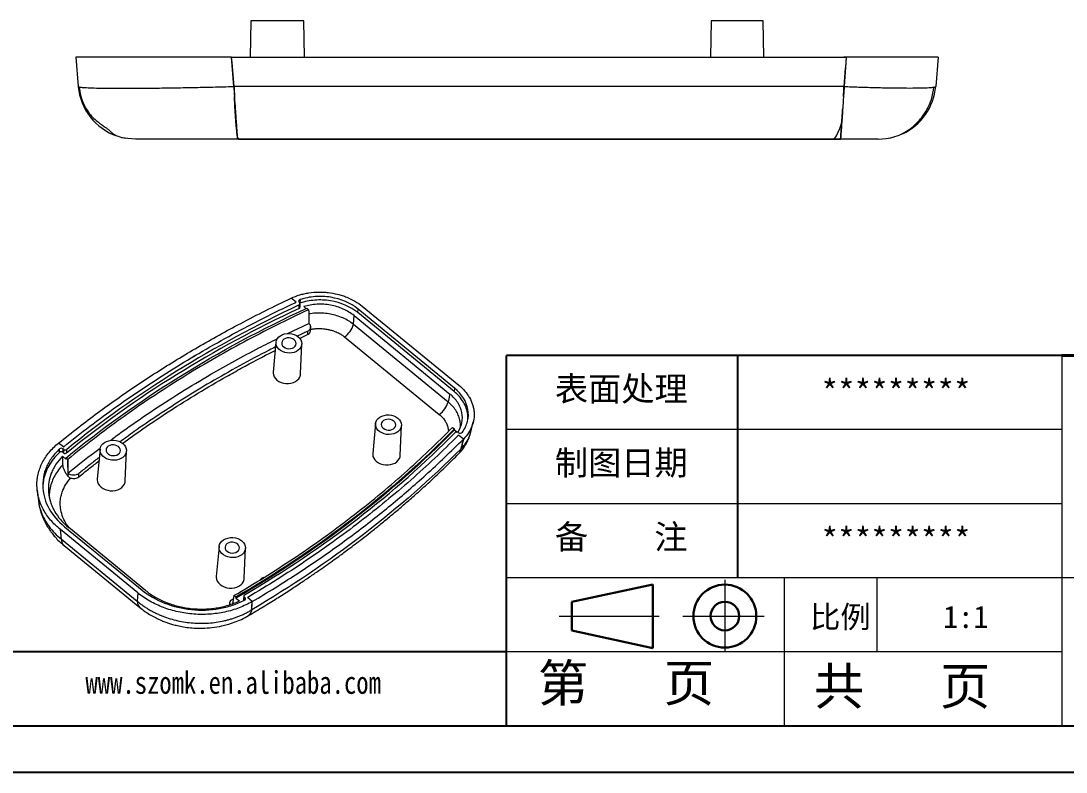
# Model space of a CAD drawing. Header units: inches. Extents: x 2768 to 3285, y 323 to 492.
# Drawn here: x 2815.3 to 2905.9, y 323.4 to 388.5 of the extents above; entities that cross this region are included whole.
import ezdxf

# ---------------------------------------------------------------- set-up
doc = ezdxf.new("R2010")
doc.units = ezdxf.units.IN
doc.linetypes.add('CENTER2', pattern=[28.575, 19.05, -3.175, 3.175, -3.175])
doc.layers.add('文字', color=81, linetype='Continuous')
for name, color, linetype, lineweight in [('粗实线', 7, 'Continuous', 30), ('细实线', 3, 'Continuous', 9), ('细点划线', 2, 'CENTER2', 9)]:
    doc.layers.add(name, color=color, linetype=linetype, lineweight=lineweight)
doc.styles.get("Standard").update_dxf_attribs({"font": 'txt', "bigfont": 'gbcbig.shx'})
doc.styles.add('宋体', font='', dxfattribs={"width": 0.8, "height": 3.5})
doc.styles.get('宋体').set_extended_font_data('SimSun')

msp = doc.modelspace()

# ---------------------------------------------------------------- linework, layer by layer
at = {"color": 7, "linetype": 'Continuous', "lineweight": 15}
for p, q in [((2835.233, 388.548), (2835.178, 385.398)), ((2839.833, 388.548), (2835.233, 388.548)), ((2839.888, 385.398), (2839.833, 388.548)), ((2875.149, 388.548), (2875.094, 385.398)), ((2879.649, 388.548), (2875.149, 388.548)), ((2879.704, 385.398), (2879.649, 388.548)), ((2820.037, 385.398), (2820.258, 382.862)), ((2833.741, 382.861), (2833.563, 385.398)), ((2833.596, 384.934), (2833.564, 385.398)), ((2886.864, 385.398), (2886.686, 382.861)), ((2886.864, 385.398), (2886.799, 384.48)), ((2894.837, 385.398), (2894.615, 382.862)), ((2833.79, 382.862), (2833.596, 384.934)), ((2833.741, 382.861), (2833.596, 384.934)), ((2886.799, 384.48), (2886.652, 382.862)), ((2886.686, 382.861), (2886.799, 384.48)), ((2820.258, 382.862), (2820.349, 382.827)), ((2834.153, 378.302), (2834.152, 378.302)), ((2839.148, 364.158), (2838.724, 364.505)), ((2838.724, 364.505), (2838.724, 364.505)), ((2839.405, 363.619), (2839.416, 363.925)), ((2839.414, 364.156), (2839.456, 364.116)), ((2839.49, 363.735), (2839.494, 364.031)), ((2839.821, 363.784), (2840.009, 363.614)), ((2840.086, 363.65), (2840.233, 363.517)), ((2844.493, 363.256), (2844.524, 363.56)), ((2852.89, 356.72), (2844.524, 363.56)), ((2844.887, 363.811), (2853.253, 356.971)), ((2844.12, 362.246), (2844.177, 362.997)), ((2844.177, 362.997), (2852.489, 356.201)), ((2852.858, 356.416), (2844.493, 363.256)), ((2838.408, 361.432), (2840.259, 362.321)), ((2840.409, 361.738), (2840.404, 362.022)), ((2844.12, 362.246), (2852.329, 355.534)), ((2839.46, 361.018), (2840.131, 361.347)), ((2840.126, 361.631), (2840.131, 361.347)), ((2843.36, 361.149), (2851.569, 354.436)), ((2837.408, 360.689), (2837.165, 358.101)), ((2839.547, 357.94), (2839.653, 360.538)), ((2852.489, 356.201), (2852.329, 355.534)), ((2852.89, 356.72), (2852.858, 356.416)), ((2846.04, 353.632), (2845.797, 351.043)), ((2848.179, 350.882), (2848.285, 353.48)), ((2854.308, 352.902), (2854.517, 353.776)), ((2852.726, 353.302), (2852.89, 353.181)), ((2852.883, 353.082), (2852.89, 353.181)), ((2852.883, 353.082), (2853.12, 352.906)), ((2853.205, 352.873), (2853.255, 352.839)), ((2853.66, 352.292), (2853.236, 352.639)), ((2818.969, 351.607), (2818.552, 351.948)), ((2853.592, 351.995), (2853.463, 351.46)), ((2853.66, 352.292), (2853.592, 351.995)), ((2818.626, 351.135), (2818.633, 351.438)), ((2818.928, 351.455), (2818.897, 351.15)), ((2818.988, 351.088), (2818.897, 351.15)), ((2818.907, 350.803), (2819.184, 350.553)), ((2819.019, 351.392), (2818.928, 351.455)), ((2819.019, 351.392), (2818.988, 351.088)), ((2819.256, 351.092), (2819.264, 351.396)), ((2822.147, 351.421), (2821.904, 348.832)), ((2824.335, 348.668), (2824.442, 351.266)), ((2819.184, 350.553), (2819.191, 350.651)), ((2819.337, 350.519), (2819.191, 350.651)), ((2819.337, 350.519), (2819.368, 349.082)), ((2820.307, 349.015), (2820.301, 349.298)), ((2816.703, 347.856), (2816.805, 346.959)), ((2816.82, 346.96), (2816.823, 346.934)), ((2825.429, 338.952), (2818.71, 344.445)), ((2818.805, 343.61), (2818.71, 344.445)), ((2819.073, 344.697), (2825.792, 339.203)), ((2826.096, 339.177), (2819.437, 344.622)), ((2818.805, 343.61), (2825.382, 338.233)), ((2819.03, 343.062), (2825.607, 337.685)), ((2832.471, 342.979), (2832.227, 340.391)), ((2834.659, 340.227), (2834.765, 342.825)), ((2825.429, 338.952), (2825.382, 338.233)), ((2833.405, 338.108), (2833.373, 337.926)), ((2833.627, 338.402), (2833.719, 338.457)), ((2833.937, 338.593), (2833.774, 338.714)), ((2833.937, 338.593), (2833.931, 338.495)), ((2833.931, 338.495), (2834.239, 338.267)), ((2834.617, 338.702), (2834.582, 338.408)), ((2834.623, 338.304), (2834.655, 338.606)), ((2834.731, 338.533), (2834.655, 338.606)), ((2835.353, 338.21), (2834.936, 338.551)), ((2835.308, 337.492), (2835.341, 338.077)), ((2835.341, 338.077), (2835.353, 338.21)), ((2835.009, 336.978), (2835.032, 336.992))]:
    msp.add_line(p, q, dxfattribs=at)
at = {"color": 8, "linetype": 'Continuous', "lineweight": 15}
for p, q in [((2839.494, 364.387), (2839.48, 364.085)), ((2833.655, 338.03), (2833.774, 338.714)), ((2834.731, 338.533), (2834.709, 338.327)), ((2835.027, 336.989), (2835.009, 336.978))]:
    msp.add_line(p, q, dxfattribs=at)
for p, q in [((2905.55, 359.531), (2857.403, 359.531)), ((2857.403, 327.433), (2857.403, 359.531)), ((2877.464, 340.272), (2877.464, 359.531)), ((2857.403, 333.853), (2773.696, 333.853)), ((2773.696, 327.433), (3001.844, 327.433)), ((2767.529, 323.421), (3005.856, 323.421)), ((2767.529, 323.421), (2877.865, 323.421))]:
    msp.add_line(p, q)
at = {"color": 7, "linetype": 'Continuous', "lineweight": 15, "flags": 128}
for points in [[(2825.239, 378.298), (2824.567, 378.343), (2824.132, 378.422)], [(2889.634, 378.298), (2890.306, 378.343), (2890.746, 378.423)], [(2839.494, 364.387), (2839.453, 364.371), (2839.419, 364.349), (2839.393, 364.321), (2839.377, 364.289), (2839.37, 364.255), (2839.375, 364.22), (2839.39, 364.186), (2839.414, 364.156)], [(2840.24, 363.511), (2840.244, 363.29), (2840.248, 363.069), (2840.253, 362.695), (2840.259, 362.321)], [(2839.342, 361.159), (2839.474, 361.029), (2839.572, 360.883), (2839.633, 360.726), (2839.653, 360.565), (2839.633, 360.406), (2839.574, 360.253), (2839.476, 360.112), (2839.344, 359.989), (2839.183, 359.888), (2838.998, 359.813), (2838.796, 359.766), (2838.585, 359.749), (2838.371, 359.762), (2838.164, 359.806), (2837.969, 359.878), (2837.795, 359.977), (2837.647, 360.098), (2837.531, 360.236), (2837.452, 360.388), (2837.411, 360.548), (2837.411, 360.709), (2837.451, 360.866), (2837.53, 361.013), (2837.645, 361.146), (2837.792, 361.258), (2837.966, 361.347), (2838.16, 361.408), (2838.368, 361.44), (2838.581, 361.442), (2838.793, 361.413), (2838.995, 361.355), (2839.18, 361.269), (2839.342, 361.159)], [(2838.981, 360.909), (2838.854, 360.99), (2838.705, 361.044), (2838.543, 361.067), (2838.381, 361.059), (2838.229, 361.019), (2838.098, 360.95), (2837.996, 360.857), (2837.93, 360.746), (2837.905, 360.626), (2837.923, 360.503), (2837.982, 360.386), (2838.078, 360.285), (2838.205, 360.204), (2838.355, 360.15), (2838.516, 360.126), (2838.678, 360.135), (2838.83, 360.175), (2838.961, 360.244), (2839.063, 360.337), (2839.129, 360.447), (2839.154, 360.568), (2839.136, 360.691), (2839.077, 360.807), (2838.981, 360.909)], [(2837.165, 358.101), (2837.162, 358.016), (2837.188, 357.85), (2837.253, 357.69), (2837.356, 357.54), (2837.493, 357.406), (2837.659, 357.292), (2837.849, 357.203), (2838.056, 357.14), (2838.273, 357.107), (2838.493, 357.105), (2838.709, 357.133), (2838.912, 357.191), (2839.096, 357.276), (2839.255, 357.386), (2839.384, 357.517), (2839.477, 357.665), (2839.532, 357.824), (2839.547, 357.94)], [(2847.974, 354.101), (2848.106, 353.971), (2848.204, 353.825), (2848.265, 353.669), (2848.285, 353.508), (2848.265, 353.348), (2848.205, 353.195), (2848.108, 353.054), (2847.976, 352.931), (2847.815, 352.83), (2847.63, 352.755), (2847.428, 352.708), (2847.217, 352.691), (2847.003, 352.704), (2846.795, 352.748), (2846.601, 352.821), (2846.427, 352.919), (2846.279, 353.04), (2846.163, 353.179), (2846.083, 353.33), (2846.043, 353.49), (2846.042, 353.651), (2846.082, 353.808), (2846.162, 353.955), (2846.277, 354.088), (2846.424, 354.2), (2846.598, 354.289), (2846.792, 354.35), (2847, 354.383), (2847.213, 354.384), (2847.425, 354.355), (2847.627, 354.297), (2847.812, 354.211), (2847.974, 354.101)], [(2847.613, 353.851), (2847.485, 353.932), (2847.336, 353.986), (2847.175, 354.009), (2847.013, 354.001), (2846.861, 353.961), (2846.73, 353.892), (2846.628, 353.799), (2846.562, 353.688), (2846.537, 353.568), (2846.555, 353.445), (2846.614, 353.329), (2846.71, 353.227), (2846.837, 353.146), (2846.986, 353.092), (2847.147, 353.069), (2847.309, 353.077), (2847.461, 353.117), (2847.593, 353.186), (2847.695, 353.279), (2847.761, 353.39), (2847.786, 353.51), (2847.768, 353.633), (2847.709, 353.749), (2847.613, 353.851)], [(2824.123, 351.901), (2824.259, 351.768), (2824.359, 351.618), (2824.421, 351.458), (2824.442, 351.294), (2824.422, 351.13), (2824.36, 350.974), (2824.261, 350.831), (2824.126, 350.705), (2823.961, 350.602), (2823.772, 350.524), (2823.566, 350.476), (2823.35, 350.459), (2823.131, 350.473), (2822.919, 350.518), (2822.72, 350.592), (2822.542, 350.692), (2822.391, 350.816), (2822.273, 350.957), (2822.191, 351.113), (2822.15, 351.276), (2822.149, 351.44), (2822.19, 351.601), (2822.271, 351.752), (2822.389, 351.887), (2822.539, 352.002), (2822.717, 352.093), (2822.916, 352.155), (2823.128, 352.188), (2823.346, 352.19), (2823.562, 352.161), (2823.769, 352.101), (2823.958, 352.013), (2824.123, 351.901)], [(2823.744, 351.638), (2823.617, 351.719), (2823.468, 351.773), (2823.307, 351.796), (2823.145, 351.788), (2822.993, 351.748), (2822.862, 351.679), (2822.76, 351.586), (2822.694, 351.475), (2822.669, 351.355), (2822.687, 351.232), (2822.746, 351.116), (2822.842, 351.014), (2822.969, 350.933), (2823.118, 350.879), (2823.279, 350.856), (2823.441, 350.864), (2823.593, 350.904), (2823.725, 350.973), (2823.827, 351.066), (2823.893, 351.177), (2823.917, 351.297), (2823.9, 351.42), (2823.841, 351.536), (2823.744, 351.638)], [(2853.66, 352.293), (2853.626, 352.144), (2853.592, 351.995), (2853.532, 351.732), (2853.473, 351.47)], [(2853.473, 351.47), (2853.478, 351.492), (2853.498, 351.581), (2853.508, 351.626), (2853.528, 351.715), (2853.539, 351.76), (2853.559, 351.849), (2853.569, 351.894), (2853.592, 351.995)], [(2845.797, 351.043), (2845.794, 350.958), (2845.82, 350.792), (2845.885, 350.632), (2845.988, 350.482), (2846.125, 350.348), (2846.291, 350.234), (2846.481, 350.145), (2846.688, 350.082), (2846.905, 350.049), (2847.125, 350.047), (2847.34, 350.075), (2847.544, 350.133), (2847.728, 350.218), (2847.887, 350.328), (2848.015, 350.46), (2848.109, 350.607), (2848.164, 350.766), (2848.179, 350.882)], [(2819.346, 350.512), (2819.35, 350.292), (2819.355, 350.071), (2819.363, 349.699), (2819.371, 349.326)], [(2821.904, 348.832), (2821.901, 348.745), (2821.927, 348.576), (2821.994, 348.412), (2822.099, 348.259), (2822.238, 348.122), (2822.408, 348.006), (2822.602, 347.915), (2822.813, 347.851), (2823.035, 347.818), (2823.26, 347.815), (2823.48, 347.844), (2823.687, 347.903), (2823.875, 347.99), (2824.038, 348.103), (2824.169, 348.236), (2824.264, 348.387), (2824.32, 348.55), (2824.335, 348.668)], [(2834.447, 343.46), (2834.582, 343.326), (2834.683, 343.177), (2834.745, 343.017), (2834.766, 342.853), (2834.745, 342.689), (2834.684, 342.533), (2834.584, 342.389), (2834.45, 342.264), (2834.285, 342.16), (2834.096, 342.083), (2833.889, 342.035), (2833.673, 342.018), (2833.455, 342.032), (2833.243, 342.076), (2833.044, 342.15), (2832.866, 342.251), (2832.715, 342.374), (2832.596, 342.516), (2832.515, 342.671), (2832.473, 342.834), (2832.473, 342.999), (2832.514, 343.16), (2832.595, 343.31), (2832.713, 343.446), (2832.863, 343.561), (2833.041, 343.651), (2833.239, 343.714), (2833.451, 343.747), (2833.67, 343.749), (2833.886, 343.719), (2834.092, 343.66), (2834.282, 343.572), (2834.447, 343.46)], [(2834.068, 343.197), (2833.941, 343.278), (2833.792, 343.332), (2833.631, 343.355), (2833.469, 343.347), (2833.317, 343.307), (2833.185, 343.238), (2833.083, 343.145), (2833.017, 343.034), (2832.993, 342.913), (2833.01, 342.791), (2833.069, 342.674), (2833.166, 342.572), (2833.293, 342.492), (2833.442, 342.438), (2833.603, 342.414), (2833.765, 342.423), (2833.917, 342.463), (2834.048, 342.532), (2834.15, 342.625), (2834.216, 342.735), (2834.241, 342.856), (2834.223, 342.979), (2834.164, 343.095), (2834.068, 343.197)], [(2832.227, 340.391), (2832.225, 340.304), (2832.251, 340.135), (2832.317, 339.971), (2832.422, 339.818), (2832.562, 339.681), (2832.732, 339.565), (2832.925, 339.474), (2833.137, 339.41), (2833.359, 339.377), (2833.583, 339.374), (2833.803, 339.403), (2834.011, 339.462), (2834.199, 339.549), (2834.361, 339.661), (2834.492, 339.795), (2834.588, 339.946), (2834.644, 340.108), (2834.659, 340.227)], [(2833.765, 338.721), (2833.732, 338.532), (2833.699, 338.343), (2833.644, 338.026)], [(2835.289, 337.48), (2835.308, 337.699), (2835.325, 337.888), (2835.341, 338.077), (2835.353, 338.21)], [(2835.289, 337.48), (2835.291, 337.508), (2835.301, 337.621), (2835.306, 337.677), (2835.311, 337.733), (2835.321, 337.845), (2835.326, 337.902), (2835.331, 337.958), (2835.341, 338.077)]]:
    msp.add_lwpolyline(points, dxfattribs=at)
at = {"color": 7, "linetype": 'Continuous', "lineweight": 15}
for centre, radius, start, end in [((2825.239, 383.298), 5, 185, 251.03203), ((2896.487, 383.273), 62.699, 180.37547, 181.16572), ((2859.58, 383.273), 27.076, 357.26323, 359.13069), ((2889.634, 383.298), 5, 294.94382, 355), ((2857.467, 381.942), 23.666, 179.86693, 188.13307), ((2882.53, 380.647), 4.033, 324.44363, 4.25132), ((2834.57, 378.632), 0.532, 184.08082, 218.33996), ((2834.169, 378.33), 0.0325, 240.85983, 269.23863), ((2885.775, 378.456), 0.158, 270.06578, 283.0868), ((2839.355, 363.745), 0.135, 291.48821, 355.73328), ((2839.379, 364.032), 0.113, 288.77572, 47.674), ((2842.301, 362.693), 1.872, 304.43141, 346.1909), ((2850.511, 355.981), 1.872, 304.43141, 346.1909), ((2853.086, 352.7), 0.211, 55.52698, 130.72456), ((2853.39, 353.027), 0.231, 234.34004, 320.38326), ((2818.772, 350.968), 0.222, 55.49266, 131.0591), ((2818.791, 351.256), 0.24, 55.49266, 131.0591), ((2819.119, 351.281), 0.234, 235.96767, 305.88286), ((2819.139, 351.569), 0.214, 235.96767, 305.88286), ((2852.524, 351.629), 0.954, 333.77085, 349.8034), ((2836.406, 339.87), 0.427, 96.13141, 146.84645), ((2834.706, 338.397), 0.125, 174.86394, 228.23064), ((2834.729, 338.69), 0.111, 115.67414, 228.44211), ((2834.643, 338.437), 0.13, 288.31541, 47.61499), ((2834.707, 337.465), 0.573, 303.85795, 338.37987), ((2834.309, 337.647), 1.011, 337.10532, 351.16341)]:
    msp.add_arc(centre, radius, start, end, dxfattribs=at)
at = {"color": 8, "linetype": 'Continuous', "lineweight": 15}
for centre in [(2819.502, 343.576), (2826.078, 338.199)]:
    msp.add_arc(centre, 0.697, 177.23151, 227.47029, dxfattribs=at)
at = {"color": 7, "linetype": 'Continuous', "lineweight": 15}
for points, knots in [([(2833.558, 385.398), (2832.641, 385.398), (2831.745, 385.398), (2830.431, 385.398), (2829.998, 385.398), (2829.143, 385.398), (2828.718, 385.398), (2827.482, 385.398), (2826.705, 385.398), (2825.609, 385.398), (2825.255, 385.398), (2824.572, 385.398), (2824.244, 385.398), (2823.314, 385.398), (2822.763, 385.398), (2822.036, 385.398), (2821.811, 385.398), (2821.398, 385.398), (2821.212, 385.398), (2820.715, 385.398), (2820.463, 385.398), (2820.208, 385.398), (2820.144, 385.398), (2820.058, 385.398), (2820.037, 385.398), (2820.037, 385.398)], [0, 0, 0, 0, 0.125, 0.125, 0.1875, 0.1875, 0.25, 0.25, 0.375, 0.375, 0.4375, 0.4375, 0.5, 0.5, 0.625, 0.625, 0.6875, 0.6875, 0.75, 0.75, 0.875, 0.875, 0.9375, 0.9375, 1, 1, 1, 1]), ([(2833.564, 385.398), (2835.288, 385.398), (2837.014, 385.398), (2841.868, 385.398), (2844.999, 385.398), (2851.271, 385.398), (2854.413, 385.398), (2860.681, 385.398), (2863.811, 385.398), (2868.5, 385.398), (2870.061, 385.398), (2873.182, 385.398), (2874.742, 385.398), (2879.835, 385.398), (2883.356, 385.398), (2886.864, 385.398)], [0.1079689, 0.1079689, 0.1079689, 0.1079689, 0.1770331, 0.1770331, 0.3020331, 0.3020331, 0.4270331, 0.4270331, 0.5520331, 0.5520331, 0.6145331, 0.6145331, 0.6770331, 0.6770331, 0.8190642, 0.8190642, 0.8190642, 0.8190642]), ([(2886.864, 385.398), (2886.83, 385.398), (2886.796, 385.398), (2886.763, 385.398), (2886.729, 385.398), (2886.696, 385.398), (2886.662, 385.398)], [0, 0, 0, 0, 0.0001026886, 0.0001026886, 0.0001026886, 0.0002053922, 0.0002053922, 0.0002053922, 0.0002053922]), ([(2894.837, 385.398), (2894.837, 385.398), (2894.787, 385.398), (2894.642, 385.398), (2894.582, 385.398), (2894.437, 385.398), (2894.351, 385.398), (2894.064, 385.398), (2893.828, 385.398), (2893.41, 385.398), (2893.26, 385.398), (2892.937, 385.398), (2892.764, 385.398), (2892.224, 385.398), (2891.829, 385.398), (2890.973, 385.398), (2890.507, 385.398), (2889.536, 385.398), (2889.031, 385.398), (2887.979, 385.398), (2887.43, 385.398), (2886.873, 385.398)], [0, 0, 0, 0, 0.125, 0.125, 0.1875, 0.1875, 0.25, 0.25, 0.375, 0.375, 0.4375, 0.4375, 0.5, 0.5, 0.625, 0.625, 0.75, 0.75, 0.875, 0.875, 1, 1, 1, 1]), ([(2820.324, 382.867), (2820.364, 382.58), (2820.443, 382.023), (2820.737, 381.27), (2821.103, 380.647), (2821.516, 380.157), (2821.884, 379.846), (2822.233, 379.589), (2822.51, 379.397), (2822.691, 379.27), (2822.795, 379.195), (2822.907, 379.105), (2822.972, 379.031), (2823.11, 378.904), (2823.341, 378.729), (2823.741, 378.518), (2824.146, 378.425), (2824.368, 378.374)], [0, 0, 0, 0, 0.09889, 0.191847, 0.278936, 0.361535, 0.441544, 0.505963, 0.551047, 0.56771, 0.581742, 0.594828, 0.624333, 0.661572, 0.734787, 0.85489, 1, 1, 1, 1]), ([(2886.686, 382.861), (2886.685, 382.838), (2886.683, 382.815), (2886.681, 382.792), (2886.675, 382.7), (2886.668, 382.609), (2886.662, 382.517), (2886.656, 382.427), (2886.65, 382.337), (2886.643, 382.248), (2886.637, 382.158), (2886.631, 382.069), (2886.625, 381.98)], [0, 0, 0, 0, 0.0000692427, 0.0000692427, 0.0000692427, 0.0003464195, 0.0003464195, 0.0003464195, 0.0006211838, 0.0006211838, 0.0006211838, 0.0008968119, 0.0008968119, 0.0008968119, 0.0008968119]), ([(2886.686, 382.861), (2886.791, 382.857), (2886.999, 382.849), (2887.308, 382.838), (2887.612, 382.827), (2887.911, 382.817), (2888.204, 382.808), (2888.491, 382.799), (2888.771, 382.791), (2889.044, 382.783), (2889.309, 382.776), (2889.567, 382.77), (2890.225, 382.754), (2891.219, 382.736), (2892.4, 382.728), (2893.361, 382.737), (2893.911, 382.756), (2894.202, 382.776), (2894.345, 382.789), (2894.461, 382.804), (2894.547, 382.822), (2894.603, 382.841), (2894.611, 382.855), (2894.615, 382.862)], [0, 0, 0, 0, 0.0238325, 0.0475133, 0.0710205, 0.0943323, 0.1174277, 0.1402864, 0.1628884, 0.1852147, 0.2072471, 0.2289682, 0.2503615, 0.376338, 0.5000527, 0.6237357, 0.7496993, 0.789126, 0.8296233, 0.871082, 0.9133833, 0.9564005, 1, 1, 1, 1]), ([(2890.5, 378.373), (2890.762, 378.433), (2891.265, 378.547), (2891.926, 378.863), (2892.489, 379.243), (2892.983, 379.687), (2893.461, 380.215), (2893.905, 380.893), (2894.295, 381.772), (2894.403, 382.449), (2894.46, 382.806)], [0, 0, 0, 0, 0.137712, 0.264534, 0.377675, 0.476524, 0.573628, 0.695135, 0.839118, 1, 1, 1, 1]), ([(2833.801, 381.997), (2833.829, 381.607), (2833.854, 381.238), (2833.891, 380.713), (2833.903, 380.542), (2833.926, 380.215), (2833.937, 380.06), (2833.957, 379.766), (2833.967, 379.628), (2833.985, 379.367), (2833.994, 379.245), (2834.017, 378.911), (2834.03, 378.731), (2834.039, 378.594)], [0, 0, 0, 0, 0.25, 0.25, 0.375, 0.375, 0.5, 0.5, 0.625, 0.625, 0.75, 0.75, 1, 1, 1, 1]), ([(2834.039, 378.594), (2834.02, 378.866), (2833.988, 379.322), (2833.906, 380.502), (2833.855, 381.224), (2833.801, 381.997)], [0, 0, 0, 0, 0.5, 0.5, 1, 1, 1, 1]), ([(2886.367, 378.303), (2886.368, 378.313), (2886.37, 378.336), (2886.375, 378.41), (2886.378, 378.461), (2886.392, 378.65), (2886.404, 378.828), (2886.436, 379.29), (2886.456, 379.565), (2886.489, 380.04), (2886.501, 380.21), (2886.526, 380.566), (2886.539, 380.752), (2886.552, 380.946)], [0, 0, 0, 0, 0.125, 0.125, 0.25, 0.25, 0.5, 0.5, 0.75, 0.75, 0.875, 0.875, 1, 1, 1, 1]), ([(2886.527, 380.586), (2886.519, 380.474), (2886.495, 380.123), (2886.46, 379.625), (2886.424, 379.106), (2886.396, 378.71), (2886.377, 378.437), (2886.369, 378.329), (2886.368, 378.308), (2886.367, 378.303)], [0, 0, 0, 0, 0.081455, 0.257161, 0.427872, 0.603453, 0.775783, 0.952809, 1, 1, 1, 1]), ([(2834.168, 378.298), (2834.068, 378.298), (2833.868, 378.298), (2833.568, 378.298), (2833.27, 378.298), (2832.973, 378.298), (2832.677, 378.298), (2832.19, 378.298), (2831.52, 378.298), (2830.691, 378.298), (2829.897, 378.298), (2828.898, 378.298), (2827.77, 378.298), (2826.856, 378.298), (2826.267, 378.298), (2825.9, 378.298), (2825.609, 378.298), (2825.421, 378.298), (2825.31, 378.298), (2825.25, 378.298), (2825.243, 378.298), (2825.239, 378.298)], [0, 0, 0, 0, 0.020904, 0.041796, 0.062695, 0.083624, 0.104602, 0.12565, 0.188049, 0.250583, 0.312965, 0.375236, 0.499831, 0.624479, 0.686768, 0.749253, 0.811819, 0.87431, 0.916348, 0.958189, 1, 1, 1, 1]), ([(2834.153, 378.302), (2834.144, 378.302), (2834.135, 378.302), (2834.126, 378.302), (2834.117, 378.302), (2834.108, 378.302), (2834.099, 378.302), (2834.086, 378.302), (2834.073, 378.302), (2834.06, 378.302)], [0, 0, 0, 0, 0.00002703774, 0.00002703774, 0.00002703774, 0.00005407548, 0.00005407548, 0.00005407548, 0.00009330944, 0.00009330944, 0.00009330944, 0.00009330944]), ([(2834.153, 378.302), (2838.463, 378.302), (2842.781, 378.302), (2851.426, 378.302), (2855.75, 378.302), (2864.381, 378.302), (2868.691, 378.302), (2877.279, 378.302), (2881.556, 378.302), (2885.811, 378.302)], [0, 0, 0, 0, 0.25, 0.25, 0.5, 0.5, 0.75, 0.75, 1, 1, 1, 1]), ([(2834.153, 378.302), (2842.773, 378.302), (2851.433, 378.302), (2864.382, 378.302), (2868.692, 378.302), (2877.279, 378.302), (2881.556, 378.302), (2885.811, 378.302)], [0, 0, 0, 0, 0.5, 0.5, 0.75, 0.75, 1, 1, 1, 1]), ([(2889.634, 378.298), (2889.633, 378.298), (2889.631, 378.298), (2889.617, 378.298), (2889.595, 378.298), (2889.565, 378.298), (2889.525, 378.298), (2889.476, 378.298), (2889.419, 378.298), (2889.288, 378.298), (2889.03, 378.298), (2888.561, 378.298), (2887.985, 378.298), (2887.424, 378.298), (2886.942, 378.298), (2886.565, 378.298), (2886.176, 378.298), (2885.909, 378.298), (2885.776, 378.298)], [0, 0, 0, 0, 0.031461, 0.062756, 0.093943, 0.125082, 0.156233, 0.187456, 0.21881, 0.250355, 0.375332, 0.499986, 0.624568, 0.749659, 0.812533, 0.874896, 0.937225, 1, 1, 1, 1]), ([(2885.811, 378.302), (2885.904, 378.302), (2885.997, 378.302), (2886.089, 378.302), (2886.182, 378.302), (2886.275, 378.303), (2886.367, 378.303)], [0, 0, 0, 0, 0.0002825256, 0.0002825256, 0.0002825256, 0.0005650535, 0.0005650535, 0.0005650535, 0.0005650535]), ([(2818.552, 351.948), (2819.128, 352.416), (2819.713, 352.879), (2821.377, 354.164), (2822.474, 354.974), (2824.722, 356.554), (2825.872, 357.326), (2828.216, 358.826), (2829.411, 359.555), (2831.238, 360.617), (2831.852, 360.966), (2833.092, 361.653), (2833.718, 361.991), (2835.782, 363.079), (2837.241, 363.806), (2838.724, 364.505)], [0.1079689, 0.1079689, 0.1079689, 0.1079689, 0.1770331, 0.1770331, 0.3020331, 0.3020331, 0.4270331, 0.4270331, 0.5520331, 0.5520331, 0.6145331, 0.6145331, 0.6770331, 0.6770331, 0.8190642, 0.8190642, 0.8190642, 0.8190642]), ([(2838.728, 364.507), (2838.964, 364.617), (2839.21, 364.712), (2839.594, 364.827), (2839.725, 364.862), (2839.992, 364.922), (2840.128, 364.948), (2840.537, 365.011), (2840.813, 365.034), (2841.231, 365.042), (2841.371, 365.04), (2841.652, 365.027), (2841.794, 365.016), (2842.212, 364.969), (2842.485, 364.919), (2842.888, 364.819), (2843.02, 364.781), (2843.283, 364.696), (2843.412, 364.649), (2843.789, 364.497), (2844.027, 364.381), (2844.478, 364.118), (2844.692, 363.971), (2844.887, 363.811)], [0, 0, 0, 0, 0.125, 0.125, 0.1875, 0.1875, 0.25, 0.25, 0.375, 0.375, 0.4375, 0.4375, 0.5, 0.5, 0.625, 0.625, 0.6875, 0.6875, 0.75, 0.75, 0.875, 0.875, 1, 1, 1, 1]), ([(2844.493, 363.256), (2843.86, 363.773), (2843.023, 364.135), (2842.129, 364.28), (2841.683, 364.353), (2841.226, 364.372), (2840.775, 364.337), (2840.55, 364.319), (2840.33, 364.288), (2840.114, 364.245), (2839.898, 364.201), (2839.689, 364.14), (2839.48, 364.081)], [0, 0, 0, 0, 0.5, 0.5, 0.5, 0.75, 0.75, 0.75, 0.875, 0.875, 0.875, 1, 1, 1, 1]), ([(2844.524, 363.56), (2843.889, 364.079), (2843.049, 364.442), (2842.152, 364.587), (2841.704, 364.66), (2841.245, 364.68), (2840.793, 364.644), (2840.567, 364.627), (2840.346, 364.596), (2840.129, 364.552), (2839.912, 364.508), (2839.703, 364.446), (2839.494, 364.387)], [0, 0, 0, 0, 0.5, 0.5, 0.5, 0.75, 0.75, 0.75, 0.875, 0.875, 0.875, 1, 1, 1, 1]), ([(2818.999, 351.631), (2820.478, 352.833), (2822.01, 353.997), (2825.171, 356.244), (2826.801, 357.329), (2830.155, 359.416), (2831.877, 360.417), (2835.408, 362.335), (2837.214, 363.249), (2839.061, 364.119)], [0, 0, 0, 0, 0.25, 0.25, 0.5, 0.5, 0.75, 0.75, 1, 1, 1, 1]), ([(2818.999, 351.631), (2820.478, 352.833), (2822.01, 353.998), (2825.171, 356.245), (2826.801, 357.329), (2830.156, 359.416), (2831.879, 360.419), (2835.408, 362.335), (2837.214, 363.249), (2839.061, 364.119)], [0, 0, 0, 0, 0.25, 0.25, 0.5, 0.5, 0.75, 0.75, 1, 1, 1, 1]), ([(2819.191, 350.651), (2822.241, 353.157), (2825.511, 355.506), (2832.494, 359.853), (2836.211, 361.844), (2840.086, 363.65)], [0.0015679, 0.0015679, 0.0015679, 0.0015679, 0.4956131, 0.4956131, 0.9940452, 0.9940452, 0.9940452, 0.9940452]), ([(2839.405, 363.619), (2835.696, 361.875), (2832.137, 359.955), (2828.769, 357.862), (2825.401, 355.769), (2822.224, 353.504), (2819.256, 351.092)], [0, 0, 0, 0, 0.5, 0.5, 0.5, 1, 1, 1, 1]), ([(2839.416, 363.925), (2835.707, 362.18), (2832.147, 360.26), (2828.778, 358.167), (2825.41, 356.074), (2822.232, 353.808), (2819.264, 351.396)], [0, 0, 0, 0, 0.5, 0.5, 0.5, 1, 1, 1, 1]), ([(2840.24, 363.51), (2838.331, 362.61), (2836.455, 361.687), (2834.631, 360.707), (2832.765, 359.705), (2830.948, 358.654), (2829.18, 357.554), (2827.412, 356.455), (2825.697, 355.308), (2824.038, 354.118), (2822.422, 352.958), (2820.87, 351.748), (2819.346, 350.512)], [0.0063498, 0.0063498, 0.0063498, 0.0063498, 0.2506512, 0.2506512, 0.2506512, 0.5006512, 0.5006512, 0.5006512, 0.7506512, 0.7506512, 0.7506512, 0.9943014, 0.9943014, 0.9943014, 0.9943014]), ([(2839.061, 364.119), (2839.07, 364.123), (2839.079, 364.127), (2839.088, 364.131), (2839.098, 364.136), (2839.108, 364.141), (2839.118, 364.145), (2839.128, 364.149), (2839.138, 364.154), (2839.148, 364.158)], [0, 0, 0, 0, 0.0000643367, 0.0000643367, 0.0000643367, 0.0001348625, 0.0001348625, 0.0001348625, 0.0002053931, 0.0002053931, 0.0002053931, 0.0002053931]), ([(2839.061, 364.119), (2839.07, 364.123), (2839.079, 364.127), (2839.088, 364.131), (2839.098, 364.136), (2839.108, 364.141), (2839.118, 364.145), (2839.128, 364.149), (2839.138, 364.154), (2839.148, 364.158)], [0, 0, 0, 0, 0.0000643367, 0.0000643367, 0.0000643367, 0.0001348625, 0.0001348625, 0.0001348625, 0.0002053931, 0.0002053931, 0.0002053931, 0.0002053931]), ([(2844.177, 362.997), (2843.903, 363.222), (2843.59, 363.412), (2842.895, 363.721), (2842.527, 363.834), (2841.945, 363.939), (2841.748, 363.963), (2841.356, 363.988), (2841.16, 363.989), (2840.768, 363.969), (2840.571, 363.948), (2840.19, 363.882), (2840.003, 363.839), (2839.821, 363.784)], [0, 0, 0, 0, 0.25, 0.25, 0.5, 0.5, 0.625, 0.625, 0.75, 0.75, 0.875, 0.875, 1, 1, 1, 1]), ([(2840.259, 362.321), (2840.288, 362.295), (2840.312, 362.267), (2840.352, 362.208), (2840.369, 362.176), (2840.405, 362.08), (2840.41, 362.012), (2840.386, 361.883), (2840.355, 361.82), (2840.285, 361.739), (2840.258, 361.713), (2840.197, 361.668), (2840.163, 361.648), (2840.126, 361.631)], [0, 0, 0, 0, 0.125, 0.125, 0.25, 0.25, 0.5, 0.5, 0.75, 0.75, 0.875, 0.875, 1, 1, 1, 1]), ([(2840.131, 361.347), (2840.185, 361.379), (2840.293, 361.443), (2840.392, 361.583), (2840.403, 361.687), (2840.408, 361.738)], [0, 0, 0, 0, 0.33688, 0.673746, 1, 1, 1, 1]), ([(2840.401, 361.805), (2840.433, 361.812), (2840.5, 361.825), (2840.61, 361.843), (2840.733, 361.859), (2840.872, 361.871), (2841.025, 361.879), (2841.286, 361.881), (2841.61, 361.858), (2841.98, 361.792), (2842.344, 361.696), (2842.661, 361.575), (2842.924, 361.443), (2843.096, 361.341), (2843.24, 361.244), (2843.322, 361.179), (2843.36, 361.149)], [0, 0, 0, 0, 0.030856, 0.065982, 0.105378, 0.149039, 0.196961, 0.24914, 0.392649, 0.498762, 0.600837, 0.748943, 0.823893, 0.890725, 0.949431, 1, 1, 1, 1]), ([(2823.044, 352.173), (2823.388, 352.432), (2824.526, 353.288), (2826.552, 354.673), (2829.112, 356.333), (2831.546, 357.795), (2833.824, 359.08), (2835.75, 360.112), (2837.007, 360.737), (2837.546, 361.006)], [0, 0, 0, 0, 0.0780556, 0.2584162, 0.4394006, 0.6205908, 0.7583721, 0.8962464, 1, 1, 1, 1]), ([(2840.126, 361.631), (2839.903, 361.526), (2839.611, 361.389), (2839.325, 361.247), (2839.257, 361.213)], [0, 0, 0, 0, 0.764869, 1, 1, 1, 1]), ([(2837.37, 360.276), (2837.188, 360.186), (2836.128, 359.662), (2834.243, 358.645), (2831.789, 357.256), (2829.463, 355.845), (2827.256, 354.42), (2825.393, 353.154), (2824.29, 352.345), (2823.882, 352.045)], [0, 0, 0, 0, 0.037372, 0.218652, 0.399934, 0.566995, 0.734055, 0.901675, 1, 1, 1, 1]), ([(2824.097, 351.916), (2824.681, 352.338), (2826.022, 353.307), (2828.204, 354.758), (2830.625, 356.276), (2832.698, 357.492), (2834.896, 358.71), (2836.297, 359.469), (2837.303, 359.962), (2837.342, 359.981)], [0, 0, 0, 0, 0.142321, 0.327109, 0.511898, 0.696686, 0.789072, 0.991886, 1, 1, 1, 1]), ([(2853.17, 352.87), (2853.345, 353.134), (2853.463, 353.414), (2853.582, 354.002), (2853.582, 354.298), (2853.491, 354.743), (2853.446, 354.89), (2853.327, 355.176), (2853.254, 355.315), (2853.08, 355.587), (2852.978, 355.72), (2852.752, 355.97), (2852.626, 356.089), (2852.489, 356.201)], [0, 0, 0, 0, 0.25, 0.25, 0.5, 0.5, 0.625, 0.625, 0.75, 0.75, 0.875, 0.875, 1, 1, 1, 1]), ([(2854.033, 353.946), (2854.043, 354.061), (2854.069, 354.357), (2853.97, 354.838), (2853.759, 355.368), (2853.428, 355.866), (2853.106, 356.208), (2852.9, 356.381), (2852.858, 356.416)], [0, 0, 0, 0, 0.129342, 0.334285, 0.539242, 0.743465, 0.94767, 1, 1, 1, 1]), ([(2853.568, 352.879), (2853.664, 353.031), (2853.762, 353.183), (2853.839, 353.342), (2853.915, 353.501), (2853.974, 353.664), (2854.016, 353.832), (2854.101, 354.168), (2854.113, 354.514), (2854.054, 354.856), (2853.935, 355.54), (2853.524, 356.201), (2852.89, 356.72)], [0, 0, 0, 0, 0.125, 0.125, 0.125, 0.25, 0.25, 0.25, 0.5, 0.5, 0.5, 1, 1, 1, 1]), ([(2853.253, 356.971), (2853.448, 356.811), (2853.623, 356.641), (2853.857, 356.371), (2853.929, 356.279), (2854.065, 356.089), (2854.128, 355.991), (2854.298, 355.695), (2854.387, 355.493), (2854.487, 355.184), (2854.515, 355.079), (2854.558, 354.868), (2854.573, 354.762), (2854.601, 354.444), (2854.595, 354.234), (2854.535, 353.817), (2854.48, 353.608), (2854.323, 353.207), (2854.222, 353.013), (2853.976, 352.642), (2853.829, 352.463), (2853.663, 352.295)], [0, 0, 0, 0, 0.125, 0.125, 0.1875, 0.1875, 0.25, 0.25, 0.375, 0.375, 0.4375, 0.4375, 0.5, 0.5, 0.625, 0.625, 0.75, 0.75, 0.875, 0.875, 1, 1, 1, 1]), ([(2833.766, 338.721), (2835.529, 339.761), (2837.261, 340.825), (2838.931, 341.94), (2840.646, 343.085), (2842.307, 344.276), (2843.91, 345.51), (2845.513, 346.744), (2847.056, 348.02), (2848.539, 349.335), (2849.988, 350.621), (2851.366, 351.952), (2852.717, 353.308)], [0.0063498, 0.0063498, 0.0063498, 0.0063498, 0.25, 0.25, 0.25, 0.5, 0.5, 0.5, 0.75, 0.75, 0.75, 0.9943014, 0.9943014, 0.9943014, 0.9943014]), ([(2852.883, 353.082), (2850.168, 350.327), (2847.224, 347.705), (2840.885, 342.83), (2837.503, 340.574), (2833.931, 338.495)], [0.0059684, 0.0059684, 0.0059684, 0.0059684, 0.5043876, 0.5043876, 0.9984192, 0.9984192, 0.9984192, 0.9984192]), ([(2852.89, 353.181), (2850.175, 350.425), (2847.23, 347.804), (2840.892, 342.929), (2837.509, 340.672), (2833.937, 338.593)], [0.0059548, 0.0059548, 0.0059548, 0.0059548, 0.5043869, 0.5043869, 0.9984321, 0.9984321, 0.9984321, 0.9984321]), ([(2834.681, 338.79), (2838.123, 340.815), (2841.387, 343.01), (2844.44, 345.362), (2847.492, 347.713), (2850.331, 350.223), (2852.949, 352.859)], [0, 0, 0, 0, 0.5, 0.5, 0.5, 1, 1, 1, 1]), ([(2853.177, 352.577), (2851.871, 351.264), (2850.509, 349.985), (2847.679, 347.499), (2846.209, 346.291), (2843.166, 343.949), (2841.593, 342.816), (2838.353, 340.632), (2836.686, 339.581), (2834.971, 338.572)], [0, 0, 0, 0, 0.25, 0.25, 0.5, 0.5, 0.75, 0.75, 1, 1, 1, 1]), ([(2853.177, 352.577), (2851.871, 351.264), (2850.509, 349.985), (2847.679, 347.499), (2846.209, 346.291), (2843.166, 343.949), (2841.593, 342.816), (2838.353, 340.632), (2836.686, 339.581), (2834.971, 338.572)], [0, 0, 0, 0, 0.25, 0.25, 0.5, 0.5, 0.75, 0.75, 1, 1, 1, 1]), ([(2853.177, 352.577), (2853.183, 352.584), (2853.189, 352.59), (2853.196, 352.596), (2853.202, 352.603), (2853.209, 352.61), (2853.216, 352.618), (2853.223, 352.625), (2853.23, 352.632), (2853.236, 352.639)], [0, 0, 0, 0, 0.0000643367, 0.0000643367, 0.0000643367, 0.0001348625, 0.0001348625, 0.0001348625, 0.0002053931, 0.0002053931, 0.0002053931, 0.0002053931]), ([(2853.236, 352.639), (2853.227, 352.628), (2853.217, 352.618), (2853.207, 352.608), (2853.197, 352.598), (2853.187, 352.587), (2853.177, 352.577)], [0, 0, 0, 0, 0.0001026886, 0.0001026886, 0.0001026886, 0.0002053922, 0.0002053922, 0.0002053922, 0.0002053922]), ([(2853.237, 351.011), (2853.362, 351.144), (2853.592, 351.391), (2853.831, 351.75), (2854.017, 352.087), (2854.182, 352.455), (2854.263, 352.745), (2854.308, 352.905)], [0, 0, 0, 0, 0.246143, 0.456013, 0.593259, 0.774404, 1, 1, 1, 1]), ([(2818.71, 344.445), (2818.393, 344.705), (2818.111, 344.982), (2817.74, 345.422), (2817.625, 345.573), (2817.413, 345.883), (2817.315, 346.044), (2817.054, 346.53), (2816.921, 346.86), (2816.783, 347.367), (2816.748, 347.537), (2816.697, 347.882), (2816.683, 348.056), (2816.671, 348.571), (2816.706, 348.911), (2816.822, 349.414), (2816.871, 349.582), (2816.991, 349.912), (2817.061, 350.074), (2817.299, 350.548), (2817.496, 350.85), (2817.85, 351.281), (2817.979, 351.422), (2818.252, 351.692), (2818.397, 351.822), (2818.55, 351.946)], [0, 0, 0, 0, 0.125, 0.125, 0.1875, 0.1875, 0.25, 0.25, 0.375, 0.375, 0.4375, 0.4375, 0.5, 0.5, 0.625, 0.625, 0.6875, 0.6875, 0.75, 0.75, 0.875, 0.875, 0.9375, 0.9375, 1, 1, 1, 1]), ([(2835.353, 338.21), (2836.022, 338.603), (2836.683, 339.003), (2838.524, 340.144), (2839.686, 340.9), (2841.967, 342.454), (2843.084, 343.252), (2845.266, 344.885), (2846.331, 345.721), (2847.889, 347.002), (2848.402, 347.434), (2849.414, 348.307), (2849.914, 348.748), (2851.527, 350.205), (2852.611, 351.238), (2853.66, 352.292)], [0.1079689, 0.1079689, 0.1079689, 0.1079689, 0.1770331, 0.1770331, 0.3020331, 0.3020331, 0.4270331, 0.4270331, 0.5520331, 0.5520331, 0.6145331, 0.6145331, 0.6770331, 0.6770331, 0.8190642, 0.8190642, 0.8190642, 0.8190642]), ([(2818.633, 351.438), (2818.397, 351.196), (2818.163, 350.947), (2817.973, 350.682), (2817.782, 350.417), (2817.625, 350.14), (2817.502, 349.851), (2817.254, 349.273), (2817.148, 348.665), (2817.188, 348.05), (2817.229, 347.435), (2817.413, 346.831), (2817.737, 346.256), (2818.06, 345.681), (2818.508, 345.159), (2819.073, 344.697)], [0, 0, 0, 0, 0.125, 0.125, 0.125, 0.25, 0.25, 0.25, 0.5, 0.5, 0.5, 0.75, 0.75, 0.75, 1, 1, 1, 1]), ([(2818.626, 351.135), (2818.451, 350.954), (2818.1, 350.589), (2817.687, 349.982), (2817.41, 349.375), (2817.244, 348.807), (2817.208, 348.454), (2817.19, 348.288)], [0, 0, 0, 0, 0.218526, 0.439649, 0.660863, 0.839382, 1, 1, 1, 1]), ([(2818.907, 350.803), (2818.686, 350.582), (2818.493, 350.349), (2818.247, 349.982), (2818.173, 349.857), (2818.038, 349.601), (2817.977, 349.469), (2817.819, 349.068), (2817.747, 348.797), (2817.686, 348.384), (2817.673, 348.245), (2817.665, 347.965), (2817.668, 347.824), (2817.705, 347.402), (2817.761, 347.125), (2817.892, 346.715), (2817.944, 346.58), (2818.063, 346.311), (2818.131, 346.177), (2818.356, 345.785), (2818.534, 345.536), (2818.842, 345.179), (2818.951, 345.063), (2819.184, 344.837), (2819.308, 344.727), (2819.437, 344.622)], [0, 0, 0, 0, 0.125, 0.125, 0.1875, 0.1875, 0.25, 0.25, 0.375, 0.375, 0.4375, 0.4375, 0.5, 0.5, 0.625, 0.625, 0.6875, 0.6875, 0.75, 0.75, 0.875, 0.875, 0.9375, 0.9375, 1, 1, 1, 1]), ([(2818.929, 350.075), (2818.925, 350.196), (2818.922, 350.318), (2818.918, 350.439), (2818.914, 350.56), (2818.911, 350.682), (2818.907, 350.803)], [0, 0, 0, 0, 0.001025404, 0.001025404, 0.001025404, 0.002050808, 0.002050808, 0.002050808, 0.002050808]), ([(2818.969, 351.607), (2818.974, 351.611), (2818.979, 351.615), (2818.984, 351.619), (2818.989, 351.623), (2818.994, 351.627), (2818.999, 351.631)], [0, 0, 0, 0, 0.00004555142, 0.00004555142, 0.00004555142, 0.00009110335, 0.00009110335, 0.00009110335, 0.00009110335]), ([(2818.969, 351.607), (2818.974, 351.611), (2818.979, 351.615), (2818.984, 351.619), (2818.989, 351.623), (2818.994, 351.627), (2818.999, 351.631)], [0, 0, 0, 0, 0.00004559054, 0.00004559054, 0.00004559054, 0.0000911816, 0.0000911816, 0.0000911816, 0.0000911816]), ([(2819.371, 349.326), (2820.133, 349.946), (2821.048, 350.69), (2822.006, 351.4), (2822.165, 351.519)], [0, 0, 0, 0, 0.833707, 1, 1, 1, 1]), ([(2835.026, 336.989), (2835.454, 337.244), (2836.281, 337.736), (2837.456, 338.467), (2838.532, 339.154), (2839.511, 339.797), (2840.394, 340.393), (2841.173, 340.93), (2841.853, 341.408), (2842.44, 341.828), (2842.951, 342.2), (2843.417, 342.543), (2843.898, 342.902), (2844.443, 343.315), (2845.071, 343.798), (2845.771, 344.347), (2846.54, 344.964), (2847.377, 345.651), (2848.258, 346.394), (2849.178, 347.191), (2850.132, 348.042), (2851.133, 348.963), (2852.179, 349.956), (2852.877, 350.649), (2853.236, 351.006)], [0, 0, 0, 0, 0.062739, 0.121145, 0.175228, 0.224995, 0.270453, 0.311607, 0.34647, 0.377512, 0.404734, 0.428203, 0.452608, 0.48269, 0.517094, 0.555818, 0.598865, 0.646234, 0.697928, 0.750631, 0.807186, 0.867594, 0.931864, 1, 1, 1, 1]), ([(2853.379, 351.207), (2853.367, 351.184), (2853.341, 351.136), (2853.296, 351.073), (2853.26, 351.029), (2853.238, 351.009), (2853.235, 351.005)], [0, 0, 0, 0, 0.310823, 0.622635, 0.937487, 1, 1, 1, 1]), ([(2819.368, 349.082), (2819.306, 349.157), (2819.248, 349.237), (2819.143, 349.407), (2819.096, 349.495), (2819.019, 349.67), (2818.987, 349.758), (2818.944, 349.924), (2818.931, 350.004), (2818.929, 350.075)], [0, 0, 0, 0, 0.25, 0.25, 0.5, 0.5, 0.75, 0.75, 1, 1, 1, 1]), ([(2822.08, 350.704), (2822.017, 350.656), (2821.819, 350.504), (2821.49, 350.247), (2821.091, 349.933), (2820.695, 349.617), (2820.432, 349.404), (2820.301, 349.298)], [0, 0, 0, 0, 0.104135, 0.328084, 0.55204, 0.776017, 1, 1, 1, 1]), ([(2820.307, 349.015), (2820.486, 349.16), (2820.797, 349.411), (2821.245, 349.767), (2821.647, 350.082), (2821.916, 350.291), (2822.051, 350.395)], [0, 0, 0, 0, 0.311458, 0.541635, 0.771818, 1, 1, 1, 1]), ([(2819.368, 349.082), (2819.398, 349.044), (2819.433, 349.011), (2819.511, 348.956), (2819.554, 348.933), (2819.6, 348.917)], [0, 0, 0, 0, 0.5, 0.5, 1, 1, 1, 1]), ([(2820.301, 349.298), (2820.271, 349.274), (2820.239, 349.253), (2820.169, 349.217), (2820.13, 349.201), (2820.01, 349.165), (2819.923, 349.153), (2819.749, 349.159), (2819.661, 349.175), (2819.541, 349.219), (2819.503, 349.237), (2819.433, 349.278), (2819.4, 349.301), (2819.371, 349.327)], [0, 0, 0, 0, 0.125, 0.125, 0.25, 0.25, 0.5, 0.5, 0.75, 0.75, 0.875, 0.875, 1, 1, 1, 1]), ([(2819.6, 348.917), (2819.66, 348.896), (2819.722, 348.883), (2819.851, 348.87), (2819.915, 348.872), (2820.104, 348.898), (2820.22, 348.945), (2820.307, 349.015)], [0, 0, 0, 0, 0.25, 0.25, 0.5, 0.5, 1, 1, 1, 1]), ([(2816.811, 346.932), (2816.828, 346.808), (2816.861, 346.562), (2816.942, 346.224), (2817.026, 345.933), (2817.127, 345.644), (2817.248, 345.352), (2817.372, 345.095), (2817.484, 344.888), (2817.576, 344.729), (2817.679, 344.564), (2817.813, 344.363), (2818.004, 344.103), (2818.264, 343.789), (2818.605, 343.428), (2818.881, 343.191), (2819.03, 343.063)], [0, 0, 0, 0, 0.078025, 0.155053, 0.223485, 0.293092, 0.365617, 0.436133, 0.481641, 0.520722, 0.557251, 0.609685, 0.680339, 0.76906, 0.875668, 1, 1, 1, 1]), ([(2825.792, 339.203), (2826.358, 338.741), (2827.011, 338.362), (2827.746, 338.071), (2828.482, 337.781), (2829.266, 337.593), (2830.077, 337.512), (2830.888, 337.43), (2831.703, 337.459), (2832.488, 337.597), (2832.881, 337.666), (2833.261, 337.76), (2833.628, 337.881), (2833.995, 338.002), (2834.345, 338.157), (2834.684, 338.314)], [0, 0, 0, 0, 0.25, 0.25, 0.25, 0.5, 0.5, 0.5, 0.75, 0.75, 0.75, 0.875, 0.875, 0.875, 1, 1, 1, 1]), ([(2826.096, 339.177), (2826.355, 338.965), (2826.633, 338.773), (2827.079, 338.513), (2827.232, 338.431), (2827.549, 338.276), (2827.712, 338.204), (2828.215, 338.002), (2828.559, 337.89), (2829.091, 337.758), (2829.27, 337.719), (2829.634, 337.654), (2829.819, 337.627), (2830.375, 337.564), (2830.745, 337.548), (2831.297, 337.559), (2831.481, 337.569), (2831.848, 337.601), (2832.032, 337.623), (2832.575, 337.708), (2832.924, 337.788), (2833.431, 337.941), (2833.597, 337.998), (2833.923, 338.124), (2834.084, 338.193), (2834.239, 338.267)], [0, 0, 0, 0, 0.125, 0.125, 0.1875, 0.1875, 0.25, 0.25, 0.375, 0.375, 0.4375, 0.4375, 0.5, 0.5, 0.625, 0.625, 0.6875, 0.6875, 0.75, 0.75, 0.875, 0.875, 0.9375, 0.9375, 1, 1, 1, 1]), ([(2825.382, 338.233), (2825.426, 338.196), (2825.515, 338.122), (2825.653, 338.015), (2825.793, 337.911), (2825.935, 337.81), (2826.08, 337.713), (2826.227, 337.62), (2826.375, 337.53), (2826.524, 337.443), (2826.675, 337.36), (2826.827, 337.281), (2826.979, 337.206), (2827.132, 337.134), (2827.285, 337.066), (2827.438, 337.001), (2827.955, 336.795), (2828.868, 336.518), (2830.211, 336.32), (2831.57, 336.314), (2832.566, 336.456), (2833.203, 336.61), (2833.507, 336.695), (2833.812, 336.793), (2834.116, 336.904), (2834.418, 337.028), (2834.715, 337.165), (2835.007, 337.315), (2835.195, 337.425), (2835.289, 337.48)], [0, 0, 0, 0, 0.017618, 0.035152, 0.052592, 0.069926, 0.087146, 0.104239, 0.121197, 0.138009, 0.154667, 0.171159, 0.187478, 0.203615, 0.219562, 0.23531, 0.250852, 0.377195, 0.500203, 0.623176, 0.749393, 0.778681, 0.808667, 0.839298, 0.870516, 0.90226, 0.934468, 0.967071, 1, 1, 1, 1]), ([(2835.351, 338.209), (2834.995, 338), (2834.619, 337.819), (2834.023, 337.59), (2833.819, 337.521), (2833.4, 337.397), (2833.185, 337.342), (2832.533, 337.201), (2832.09, 337.14), (2831.415, 337.094), (2831.189, 337.087), (2830.731, 337.088), (2830.501, 337.097), (2829.819, 337.148), (2829.372, 337.214), (2828.71, 337.359), (2828.491, 337.415), (2828.059, 337.543), (2827.848, 337.615), (2827.23, 337.849), (2826.838, 338.032), (2826.281, 338.349), (2826.1, 338.461), (2825.754, 338.698), (2825.588, 338.822), (2825.429, 338.952)], [0, 0, 0, 0, 0.125, 0.125, 0.1875, 0.1875, 0.25, 0.25, 0.375, 0.375, 0.4375, 0.4375, 0.5, 0.5, 0.625, 0.625, 0.6875, 0.6875, 0.75, 0.75, 0.875, 0.875, 0.9375, 0.9375, 1, 1, 1, 1]), ([(2833.421, 337.944), (2833.415, 337.959), (2833.386, 338.025), (2833.406, 338.15), (2833.48, 338.297), (2833.579, 338.368), (2833.627, 338.402)], [0, 0, 0, 0, 0.0915955, 0.3993989, 0.7060783, 1, 1, 1, 1]), ([(2834.971, 338.572), (2834.965, 338.568), (2834.959, 338.565), (2834.954, 338.561), (2834.948, 338.558), (2834.942, 338.555), (2834.936, 338.551)], [0, 0, 0, 0, 0.00004559054, 0.00004559054, 0.00004559054, 0.0000911816, 0.0000911816, 0.0000911816, 0.0000911816]), ([(2834.971, 338.572), (2834.965, 338.568), (2834.959, 338.565), (2834.954, 338.562), (2834.948, 338.558), (2834.942, 338.555), (2834.936, 338.551)], [0, 0, 0, 0, 0.0000455431, 0.0000455431, 0.0000455431, 0.00009108671, 0.00009108671, 0.00009108671, 0.00009108671]), ([(2825.591, 337.699), (2825.754, 337.571), (2826.064, 337.33), (2826.545, 337.029), (2826.991, 336.788), (2827.398, 336.6), (2827.759, 336.454), (2828.1, 336.333), (2828.463, 336.221), (2828.893, 336.109), (2829.406, 336.006), (2830.006, 335.926), (2830.692, 335.885), (2831.46, 335.904), (2832.301, 336.002), (2833.088, 336.175), (2833.799, 336.402), (2834.428, 336.658), (2834.823, 336.876), (2835.026, 336.989)], [0, 0, 0, 0, 0.063649, 0.120698, 0.171384, 0.215891, 0.254365, 0.287224, 0.323439, 0.36722, 0.418624, 0.477755, 0.544724, 0.619522, 0.702308, 0.793226, 0.858434, 0.927338, 1, 1, 1, 1]), ([(2835.028, 336.992), (2835.035, 336.995), (2835.075, 337.015), (2835.131, 337.069), (2835.196, 337.151), (2835.225, 337.219), (2835.24, 337.254)], [0, 0, 0, 0, 0.075896, 0.397116, 0.697222, 1, 1, 1, 1])]:
    msp.add_open_spline(points, degree=3, knots=knots, dxfattribs=at)
at = {"color": 8, "linetype": 'Continuous', "lineweight": 15}
for points, knots in [([(2820.349, 382.827), (2820.357, 382.823), (2820.399, 382.804), (2820.699, 382.776), (2821.247, 382.745), (2822.018, 382.723), (2822.98, 382.709), (2824.128, 382.704), (2825.447, 382.709), (2826.913, 382.722), (2828.5, 382.745), (2830.183, 382.775), (2831.936, 382.813), (2833.139, 382.845), (2833.741, 382.861)], [0, 0, 0, 0, 0.021961, 0.111109, 0.200029, 0.288823, 0.377584, 0.466447, 0.555384, 0.644309, 0.73326, 0.822207, 0.911113, 1, 1, 1, 1]), ([(2844.12, 362.246), (2843.98, 362.349), (2843.7, 362.554), (2843.21, 362.801), (2842.683, 362.999), (2842.124, 363.137), (2841.546, 363.213), (2840.965, 363.22), (2840.527, 363.192), (2840.295, 363.141), (2840.247, 363.131)], [0, 0, 0, 0, 0.137417, 0.274865, 0.41244, 0.550265, 0.688116, 0.82572, 0.96319, 1, 1, 1, 1]), ([(2853.382, 353.262), (2853.391, 353.344), (2853.416, 353.569), (2853.362, 353.946), (2853.226, 354.378), (2853.003, 354.794), (2852.71, 355.186), (2852.456, 355.418), (2852.329, 355.534)], [0, 0, 0, 0, 0.101022, 0.281116, 0.461174, 0.640907, 0.820474, 1, 1, 1, 1]), ([(2851.569, 354.436), (2851.658, 354.358), (2851.835, 354.2), (2852.041, 353.932), (2852.202, 353.648), (2852.306, 353.352), (2852.358, 353.117), (2852.356, 352.984), (2852.356, 352.952)], [0, 0, 0, 0, 0.186966, 0.376595, 0.563658, 0.752131, 0.940064, 1, 1, 1, 1]), ([(2853.473, 351.47), (2853.623, 351.637), (2853.923, 351.97), (2854.19, 352.463), (2854.263, 352.787), (2854.29, 352.907)], [0, 0, 0, 0, 0.387422, 0.772789, 1, 1, 1, 1]), ([(2818.929, 350.075), (2818.793, 349.923), (2818.523, 349.62), (2818.21, 349.124), (2817.969, 348.606), (2817.815, 348.066), (2817.741, 347.595), (2817.753, 347.306), (2817.758, 347.203)], [0, 0, 0, 0, 0.180132, 0.359373, 0.538535, 0.718751, 0.89973, 1, 1, 1, 1]), ([(2819.502, 344.569), (2819.389, 344.715), (2819.12, 345.06), (2818.855, 345.66), (2818.711, 346.261), (2818.689, 346.794), (2818.739, 347.248), (2818.877, 347.766), (2819.134, 348.341), (2819.445, 348.725), (2819.6, 348.917)], [0, 0, 0, 0, 0.108279, 0.256382, 0.404567, 0.503341, 0.60267, 0.701969, 0.850897, 1, 1, 1, 1]), ([(2816.823, 346.934), (2816.831, 346.84), (2816.858, 346.519), (2817.024, 345.981), (2817.311, 345.33), (2817.71, 344.712), (2818.199, 344.128), (2818.603, 343.783), (2818.805, 343.61)], [0, 0, 0, 0, 0.075648, 0.259955, 0.44433, 0.628965, 0.814076, 1, 1, 1, 1])]:
    msp.add_open_spline(points, degree=3, knots=knots, dxfattribs=at)
at = {"color": 7, "linetype": 'Continuous', "lineweight": 15}
for points in [[(2833.741, 382.861), (2833.757, 382.861), (2833.773, 382.862), (2833.79, 382.862)], [(2833.741, 382.861), (2833.761, 382.569), (2833.782, 382.28), (2833.801, 381.997)], [(2886.652, 382.862), (2869.242, 382.862), (2851.478, 382.862), (2833.79, 382.862)], [(2886.686, 382.861), (2886.675, 382.861), (2886.664, 382.862), (2886.652, 382.862)], [(2886.625, 381.98), (2886.599, 381.62), (2886.575, 381.275), (2886.552, 380.946)], [(2886.625, 381.98), (2886.599, 381.62), (2886.575, 381.275), (2886.552, 380.946)], [(2834.039, 378.594), (2834.051, 378.421), (2834.058, 378.323), (2834.06, 378.302)], [(2834.06, 378.302), (2834.059, 378.307), (2834.059, 378.317), (2834.058, 378.331)], [(2834.105, 378.302), (2834.09, 378.302), (2834.075, 378.302), (2834.06, 378.302)], [(2885.776, 378.298), (2868.77, 378.298), (2851.44, 378.298), (2834.168, 378.298)], [(2886.367, 378.303), (2886.182, 378.302), (2885.997, 378.302), (2885.811, 378.302)], [(2853.463, 351.46), (2848.253, 346.23), (2842.158, 341.532), (2835.308, 337.492)], [(2853.473, 351.47), (2853.469, 351.466), (2853.466, 351.463), (2853.463, 351.46)], [(2835.289, 337.48), (2835.281, 337.396), (2835.265, 337.321), (2835.24, 337.254)], [(2835.24, 337.254), (2835.265, 337.321), (2835.281, 337.396), (2835.289, 337.48)], [(2835.289, 337.48), (2835.295, 337.484), (2835.301, 337.488), (2835.308, 337.492)]]:
    msp.add_open_spline(points, degree=3, dxfattribs=at)
at = {"layer": '粗实线', "color": 7, "lineweight": 40}
msp.add_line((3001.844, 359.531), (2905.55, 359.531), dxfattribs=at)
at = {"layer": '粗实线', "color": 7}
for p, q in [((2870.09, 339.672), (2863.076, 338.185)), ((2870.09, 339.672), (2870.09, 334.174)), ((2863.076, 338.185), (2863.076, 335.704)), ((2863.076, 335.704), (2870.09, 334.174))]:
    msp.add_line(p, q, dxfattribs=at)
for radius in [2.727, 1.24]:
    msp.add_circle((2876.333, 336.945), radius, dxfattribs=at)
at = {"layer": '细实线', "color": 7}
for p, q in [((2905.55, 359.531), (2905.55, 327.433)), ((2905.55, 353.112), (2857.403, 353.112)), ((2905.55, 346.692), (2857.403, 346.692)), ((3001.844, 340.272), (2857.403, 340.272)), ((2881.476, 340.272), (2881.476, 327.433)), ((2889.501, 340.272), (2889.501, 333.853)), ((2905.55, 333.853), (2857.403, 333.853))]:
    msp.add_line(p, q, dxfattribs=at)
at = {"layer": '细点划线', "color": 7}
for p, q in [((2876.333, 340.084), (2876.333, 333.853)), ((2861.958, 336.945), (2870.628, 336.945)), ((2872.686, 336.945), (2879.734, 336.945))]:
    msp.add_line(p, q, dxfattribs=at)

# ---------------------------------------------------------------- texts
at = {"char_height": 2.11119, "width": 1199.89632, "attachment_point": 1}
for s, insert in [('{\\fSimHei|b0|i0|c134|p49;表面处理}', (2861.59, 357.709)), ('{\\fSimHei|b0|i0|c134|p49;*********}', (2884.713, 357.438)), ('{\\fSimHei|b0|i0|c134|p49;制图日期}', (2861.59, 351.29)), ('{\\fSimHei|b0|i0|c134|p49;备    注}', (2861.59, 344.87)), ('{\\fSimHei|b0|i0|c134|p49;*********}', (2884.713, 344.599))]:
    msp.add_mtext(s, dxfattribs=dict(at, insert=insert))
at = {"layer": '文字', "color": 0, "insert": (2820.887, 332.168), "char_height": 1.96154, "width": 34.46241, "attachment_point": 1, "style": '宋体'}
msp.add_mtext('www.szomk.en.alibaba.com', dxfattribs=at)
at = {"layer": '细实线', "color": 7, "attachment_point": 1}
for s, insert, char_height, width in [('{\\fSimSun|b0|i0|c134|p54;比例}', (2883.723, 337.841), 1.92588, 8.454), ('{\\fSimSun|b0|i0|c134|p54;1:1}', (2895.258, 337.841), 1.92588, 8.454), ('{\\fSimSun|b0|i0|c134|p54;第   页}', (2860.104, 332.749), 3.2098, 24.07347), ('{\\fSimSun|b0|i0|c134|p54; 共   页}', (2881.869, 332.477), 3.2098, 24.07347)]:
    msp.add_mtext(s, dxfattribs=dict(at, insert=insert, char_height=char_height, width=width))

doc.saveas('drawing.dxf')
